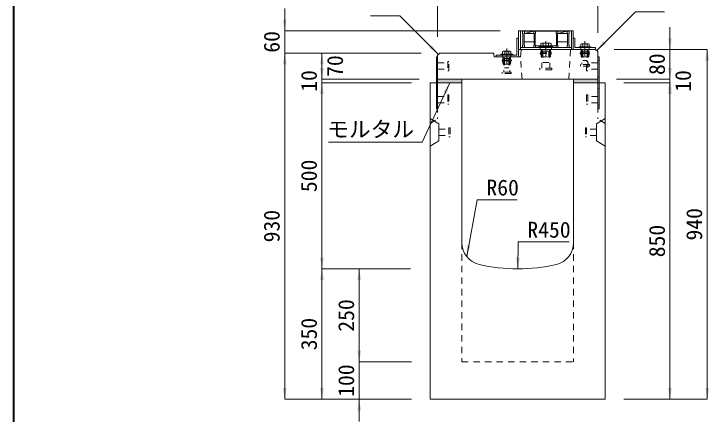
# Model space of a CAD drawing. Units: millimetres at full size. Extents: x -1934 to 78146, y -143454 to -112471.
# Drawn here: x 11546 to 13412, y -138122 to -137047 of the extents above; entities that cross this region are included whole.
import ezdxf
from ezdxf.enums import TextEntityAlignment as Align

# ---------------------------------------------------------------- set-up
doc = ezdxf.new("R2010")
doc.units = ezdxf.units.MM
doc.header["$LTSCALE"] = 23
for name, pattern in [('CHAIN', [18.5, 12, -1.5, 3.5, -1.5]), ('USER2', [1.35, 0.75, -0.6]), ('USER3', [1.35, 0.75, -0.6])]:
    doc.linetypes.add(name, pattern=pattern)
for name, color, linetype, lineweight in [('インサート', 92, 'USER2', 9), ('グレーチング', 7, 'Continuous', 9), ('ジョイント', 7, 'Continuous', 5), ('モルタル', 7, 'Continuous', 13), ('作業エリア', 11, 'Continuous', 13), ('受枠', 3, 'Continuous', 13), ('図枠', 7, 'Continuous', 5), ('寸法線', 7, 'Continuous', 13), ('引出線', 4, 'Continuous', 13), ('本体', 2, 'Continuous', 13), ('ｲﾝｻｰﾄ', 3, 'USER3', 5)]:
    doc.layers.add(name, color=color, linetype=linetype, lineweight=lineweight)
doc.layers.add('ハッチング_モルタル', color=30, linetype='Continuous')
doc.styles.add('ＭＳ ゴシック', font='')
doc.styles.get('ＭＳ ゴシック').set_extended_font_data('MS Gothic')

# ---------------------------------------------------------------- blocks, each defined once
blk = doc.blocks.new('filled_arrow')
at = {"color": 0, "linetype": 'Continuous', "lineweight": -2}
blk.add_solid([(7.5, 1.25), (0, 0), (7.5, -1.25)], dxfattribs=at)

msp = doc.modelspace()

# ---------------------------------------------------------------- hatches: boundary and pattern name
at = {"layer": 'ハッチング_モルタル'}
for points in [[(12683.15, -137221.87), (12683.15, -137231.87), (12748.15, -137231.87), (12748.15, -137221.87)], [(13048.15, -137221.87), (13048.15, -137231.87), (13113.15, -137231.87), (13113.15, -137221.87)]]:
    msp.add_hatch(color=256, dxfattribs=at).paths.add_polyline_path(points)

# ---------------------------------------------------------------- linework, layer by layer
at = {"layer": 'インサート', "linetype": 'Continuous'}
for p, q in [((12992.65, -137135.07), (12954.65, -137135.07)), ((12954.65, -137135.07), (12954.65, -137137.37)), ((12992.65, -137137.37), (12954.65, -137137.37)), ((12992.65, -137135.07), (12992.65, -137137.37)), ((13062.65, -137135.07), (13094.65, -137135.07)), ((13062.65, -137135.07), (13062.65, -137137.37)), ((13062.65, -137137.37), (13094.65, -137137.37)), ((13094.65, -137135.07), (13094.65, -137137.37)), ((12852.65, -137155.07), (12884.65, -137155.07)), ((12852.65, -137155.07), (12852.65, -137157.37)), ((12852.65, -137157.37), (12884.65, -137157.37)), ((12884.65, -137155.07), (12884.65, -137157.37))]:
    msp.add_line(p, q, dxfattribs=at)
at = {"layer": 'インサート', "linetype": 'Continuous', "lineweight": 13}
for p, q in [((12961.66, -137125.07), (12959.8, -137125.92)), ((12959.8, -137125.92), (12959.8, -137135.07)), ((12987.5, -137135.07), (12959.8, -137135.07)), ((12985.64, -137125.07), (12961.66, -137125.07)), ((12985.64, -137125.07), (12987.5, -137125.92)), ((12987.5, -137125.92), (12987.5, -137135.07)), ((13069.17, -137127.07), (13067.7, -137127.92)), ((13067.7, -137127.92), (13067.7, -137135.07)), ((13067.7, -137135.07), (13089.6, -137135.07)), ((13069.17, -137127.07), (13088.13, -137127.07)), ((13088.13, -137127.07), (13089.6, -137127.92)), ((13089.6, -137127.92), (13089.6, -137135.07)), ((12859.17, -137147.07), (12857.7, -137147.92)), ((12857.7, -137147.92), (12857.7, -137155.07)), ((12857.7, -137155.07), (12879.6, -137155.07)), ((12859.17, -137147.07), (12878.13, -137147.07)), ((12878.13, -137147.07), (12879.6, -137147.92)), ((12879.6, -137147.92), (12879.6, -137155.07))]:
    msp.add_line(p, q, dxfattribs=at)
at = {"layer": 'インサート'}
for p, q in [((12964.65, -137135.07), (12964.65, -137137.37)), ((12982.65, -137135.07), (12982.65, -137137.37)), ((13071.65, -137135.07), (13071.65, -137137.37)), ((13085.65, -137135.07), (13085.65, -137137.37)), ((12861.65, -137155.07), (12861.65, -137157.37)), ((12875.65, -137155.07), (12875.65, -137157.37)), ((12958.65, -137151.12), (12988.65, -137151.12)), ((12958.65, -137151.12), (12958.65, -137152.62)), ((12958.65, -137152.62), (12988.65, -137152.62)), ((12959.9, -137151.12), (12961.15, -137141.87)), ((12959.9, -137152.62), (12961.15, -137161.87)), ((12961.15, -137141.87), (12986.15, -137141.87)), ((12962.75, -137146.87), (12984.55, -137146.87)), ((12962.75, -137146.87), (12962.75, -137192.37)), ((12964.2, -137141.87), (12964.2, -137146.87)), ((12965.65, -137146.87), (12965.65, -137176.87)), ((12981.65, -137146.87), (12981.65, -137176.87)), ((12983.1, -137141.87), (12983.1, -137146.87)), ((12984.55, -137146.87), (12984.55, -137192.37)), ((12987.4, -137151.12), (12986.15, -137141.87)), ((12987.4, -137152.62), (12986.15, -137161.87)), ((12988.65, -137151.12), (12988.65, -137152.62)), ((13066.15, -137151.12), (13091.15, -137151.12)), ((13066.15, -137151.12), (13066.15, -137152.62)), ((13066.15, -137152.62), (13091.15, -137152.62)), ((13067.4, -137151.12), (13068.65, -137141.87)), ((13067.4, -137152.62), (13068.65, -137161.87)), ((13068.65, -137141.87), (13088.65, -137141.87)), ((13070.4, -137146.87), (13086.9, -137146.87)), ((13070.4, -137146.87), (13070.4, -137182.87)), ((13071.53, -137141.87), (13071.53, -137146.87)), ((13072.65, -137146.87), (13072.65, -137171.87)), ((13084.65, -137146.87), (13084.65, -137171.87)), ((13085.78, -137141.87), (13085.78, -137146.87)), ((13086.9, -137146.87), (13086.9, -137182.87)), ((13089.9, -137151.12), (13088.65, -137141.87)), ((13089.9, -137152.62), (13088.65, -137161.87)), ((13091.15, -137151.12), (13091.15, -137152.62)), ((12713.15, -137174.37), (12710.15, -137174.37)), ((12710.15, -137174.37), (12710.15, -137199.37)), ((12713.15, -137199.37), (12713.15, -137174.37)), ((12856.15, -137171.12), (12881.15, -137171.12)), ((12856.15, -137171.12), (12856.15, -137172.62)), ((12856.15, -137172.62), (12881.15, -137172.62)), ((12857.4, -137171.12), (12858.65, -137161.87)), ((12857.4, -137172.62), (12858.65, -137181.87)), ((12858.65, -137161.87), (12878.65, -137161.87)), ((12860.4, -137166.87), (12876.9, -137166.87)), ((12860.4, -137166.87), (12860.4, -137202.87)), ((12861.53, -137161.87), (12861.53, -137166.87)), ((12862.65, -137166.87), (12862.65, -137191.87)), ((12874.65, -137166.87), (12874.65, -137191.87)), ((12875.78, -137161.87), (12875.78, -137166.87)), ((12876.9, -137166.87), (12876.9, -137202.87)), ((12879.9, -137171.12), (12878.65, -137161.87)), ((12879.9, -137172.62), (12878.65, -137181.87)), ((12881.15, -137171.12), (12881.15, -137172.62)), ((12961.15, -137161.87), (12986.15, -137161.87)), ((12965.65, -137176.87), (12981.65, -137176.87)), ((13068.65, -137161.87), (13088.65, -137161.87)), ((13072.65, -137171.87), (13084.65, -137171.87)), ((13083.15, -137174.37), (13086.15, -137174.37)), ((13083.15, -137199.37), (13083.15, -137174.37)), ((13086.15, -137174.37), (13086.15, -137199.37)), ((12683.15, -137178.37), (12710.15, -137178.37)), ((12683.15, -137178.37), (12683.15, -137195.37)), ((12683.15, -137195.37), (12710.15, -137195.37)), ((12858.65, -137181.87), (12878.65, -137181.87)), ((12862.65, -137191.87), (12874.65, -137191.87)), ((12957.65, -137196.87), (12957.65, -137192.37)), ((12989.65, -137192.37), (12957.65, -137192.37)), ((12989.65, -137192.37), (12989.65, -137196.87)), ((13066.65, -137186.87), (13066.65, -137182.87)), ((13090.65, -137182.87), (13066.65, -137182.87)), ((13090.65, -137186.87), (13066.65, -137186.87)), ((13113.15, -137178.37), (13086.15, -137178.37)), ((13113.15, -137195.37), (13086.15, -137195.37)), ((13090.65, -137182.87), (13090.65, -137186.87)), ((13113.15, -137178.37), (13113.15, -137195.37)), ((12710.15, -137199.37), (12713.15, -137199.37)), ((12856.65, -137206.87), (12856.65, -137202.87)), ((12880.65, -137202.87), (12856.65, -137202.87)), ((12880.65, -137206.87), (12856.65, -137206.87)), ((12880.65, -137202.87), (12880.65, -137206.87)), ((12989.65, -137196.87), (12957.65, -137196.87)), ((13086.15, -137199.37), (13083.15, -137199.37))]:
    msp.add_line(p, q, dxfattribs=at)
at = {"layer": 'インサート', "linetype": 'Continuous', "lineweight": 5}
for p, q in [((12966.73, -137125.92), (12966.73, -137135.07)), ((12980.58, -137125.92), (12980.58, -137135.07)), ((13073.18, -137127.92), (13073.18, -137135.07)), ((13084.13, -137127.92), (13084.13, -137135.07)), ((12863.18, -137147.92), (12863.18, -137155.07)), ((12874.13, -137147.92), (12874.13, -137155.07))]:
    msp.add_line(p, q, dxfattribs=at)
for centre, radius, start, end in [((12963.26, -137132.58), 7.5, 62.50883, 117.49117), ((12973.65, -137153.81), 28.73, 76.05376, 103.94624), ((12984.04, -137132.58), 7.5, 62.50883, 117.49117), ((13070.44, -137131.92), 4.85, 55.61575, 124.38425), ((13078.65, -137145.19), 18.12, 72.41205, 107.58795), ((13086.86, -137131.92), 4.85, 55.61575, 124.38425), ((12860.44, -137151.92), 4.85, 55.61575, 124.38425), ((12868.65, -137165.19), 18.12, 72.41205, 107.58795), ((12876.86, -137151.92), 4.85, 55.61575, 124.38425)]:
    msp.add_arc(centre, radius, start, end, dxfattribs=at)
at = {"layer": 'グレーチング'}
for p, q in [((12911.15, -137093.37), (12911.15, -137099.37)), ((12911.15, -137093.37), (13036.15, -137093.37)), ((12911.15, -137099.37), (12912.15, -137100.37)), ((12912.15, -137100.37), (12912.15, -137130.37)), ((12916.15, -137099.37), (12915.15, -137100.37)), ((12915.15, -137100.37), (12915.15, -137130.37)), ((12916.15, -137093.37), (12916.15, -137099.37)), ((12916.15, -137099.37), (12941.15, -137093.37)), ((12916.15, -137099.37), (12941.15, -137099.37)), ((12941.15, -137093.37), (12941.15, -137099.37)), ((12941.15, -137099.37), (12942.15, -137100.37)), ((12942.15, -137100.37), (12942.15, -137130.37)), ((12946.15, -137099.37), (12945.15, -137100.37)), ((12945.15, -137100.37), (12945.15, -137130.37)), ((12946.15, -137093.37), (12946.15, -137099.37)), ((13001.15, -137093.37), (13001.15, -137099.37)), ((13001.15, -137099.37), (13002.15, -137100.37)), ((13002.15, -137100.37), (13002.15, -137130.37)), ((13006.15, -137099.37), (13005.15, -137100.37)), ((13005.15, -137100.37), (13005.15, -137130.37)), ((13006.15, -137099.37), (13031.15, -137093.37)), ((13006.15, -137093.37), (13006.15, -137099.37)), ((13006.15, -137099.37), (13031.15, -137099.37)), ((13031.15, -137093.37), (13031.15, -137099.37)), ((13031.15, -137099.37), (13032.15, -137100.37)), ((13032.15, -137100.37), (13032.15, -137130.37)), ((13036.15, -137099.37), (13035.15, -137100.37)), ((13035.15, -137100.37), (13035.15, -137130.37)), ((13036.15, -137093.37), (13036.15, -137099.37)), ((12942.15, -137121.37), (12915.15, -137121.37)), ((13032.15, -137121.37), (13005.15, -137121.37)), ((12911.15, -137131.37), (12912.15, -137130.37)), ((12911.15, -137137.37), (12911.15, -137131.37)), ((12911.15, -137137.37), (12916.15, -137137.37)), ((12916.15, -137131.37), (12915.15, -137130.37)), ((12916.15, -137137.37), (12916.15, -137131.37)), ((12941.15, -137131.37), (12942.15, -137130.37)), ((12941.15, -137137.37), (12941.15, -137131.37)), ((12941.15, -137137.37), (12946.15, -137137.37)), ((12946.15, -137131.37), (12945.15, -137130.37)), ((12946.15, -137137.37), (12946.15, -137131.37)), ((13001.15, -137132.87), (12946.15, -137132.87)), ((13001.15, -137131.37), (13002.15, -137130.37)), ((13001.15, -137137.37), (13001.15, -137131.37)), ((13001.15, -137137.37), (13006.15, -137137.37)), ((13006.15, -137131.37), (13005.15, -137130.37)), ((13006.15, -137137.37), (13006.15, -137131.37)), ((13031.15, -137131.37), (13032.15, -137130.37)), ((13031.15, -137137.37), (13031.15, -137131.37)), ((13031.15, -137137.37), (13036.15, -137137.37)), ((13036.15, -137131.37), (13035.15, -137130.37)), ((13036.15, -137137.37), (13036.15, -137131.37))]:
    msp.add_line(p, q, dxfattribs=at)
at = {"layer": 'ジョイント'}
for p, q in [((12679.95, -137161.87), (12683.15, -137161.87)), ((12679.95, -137161.87), (12679.95, -137301.87)), ((12683.15, -137161.87), (12683.15, -137301.87)), ((13113.15, -137161.87), (13116.35, -137161.87)), ((13113.15, -137161.87), (13113.15, -137301.87)), ((13116.35, -137161.87), (13116.35, -137301.87)), ((12679.95, -137301.87), (12683.15, -137301.87)), ((13113.15, -137301.87), (13116.35, -137301.87))]:
    msp.add_line(p, q, dxfattribs=at)
at = {"layer": 'ジョイント', "linetype": 'USER2'}
for p, q in [((12679.95, -137171.87), (12683.15, -137171.87)), ((13113.15, -137171.87), (13116.35, -137171.87)), ((12679.95, -137216.87), (12683.15, -137216.87)), ((13113.15, -137216.87), (13116.35, -137216.87)), ((12679.95, -137246.87), (12683.15, -137246.87)), ((13113.15, -137246.87), (13116.35, -137246.87)), ((12679.95, -137291.87), (12683.15, -137291.87)), ((13113.15, -137291.87), (13116.35, -137291.87))]:
    msp.add_line(p, q, dxfattribs=at)
at = {"layer": 'モルタル'}
for points in [[(12683.15, -137221.87), (12748.15, -137221.87), (12748.15, -137231.87), (12683.15, -137231.87)], [(13048.15, -137221.87), (13113.15, -137221.87), (13113.15, -137231.87), (13048.15, -137231.87)]]:
    msp.add_lwpolyline(points, close=True, dxfattribs=at)
at = {"layer": '作業エリア'}
for p, q in [((12830.69, -137151.87), (12833.15, -137151.87)), ((12833.15, -137151.87), (12833.63, -137154.29)), ((12907.77, -137144.43), (12908.15, -137141.87)), ((12908.15, -137141.87), (12910.73, -137141.87))]:
    msp.add_line(p, q, dxfattribs=at)
at = {"layer": '受枠'}
for p, q in [((12900.65, -137091.87), (13046.65, -137091.87)), ((12900.65, -137091.87), (12900.65, -137141.87)), ((12905.15, -137091.87), (12905.15, -137141.87)), ((13042.15, -137091.87), (13042.15, -137141.87)), ((13046.65, -137091.87), (13046.65, -137141.87)), ((12896.15, -137157.37), (12896.15, -137111.87)), ((12896.15, -137111.87), (12900.65, -137111.87)), ((12900.65, -137111.87), (12900.65, -137161.87)), ((13051.15, -137111.87), (13046.65, -137111.87)), ((13051.15, -137137.37), (13051.15, -137111.87)), ((12905.15, -137137.37), (13042.15, -137137.37)), ((13106.65, -137137.37), (13051.15, -137137.37)), ((13106.65, -137141.87), (13106.65, -137137.37)), ((12840.65, -137161.87), (12840.65, -137157.37)), ((12840.65, -137157.37), (12896.15, -137157.37)), ((12900.65, -137141.87), (13046.65, -137141.87)), ((13046.65, -137141.87), (13106.65, -137141.87)), ((12900.65, -137161.87), (12840.65, -137161.87))]:
    msp.add_line(p, q, dxfattribs=at)
at = {"layer": '受枠', "linetype": 'CHAIN'}
for p, q in [((12973.65, -137119.62), (12973.65, -137159.62)), ((13078.65, -137119.62), (13078.65, -137159.62)), ((12868.65, -137139.62), (12868.65, -137179.62))]:
    msp.add_line(p, q, dxfattribs=at)
at = {"layer": '受枠', "linetype": 'USER2'}
for p, q in [((12958.65, -137137.37), (12958.65, -137141.87)), ((12988.65, -137137.37), (12988.65, -137141.87)), ((13067.65, -137137.37), (13067.65, -137141.87)), ((13089.65, -137137.37), (13089.65, -137141.87)), ((12857.65, -137157.37), (12857.65, -137161.87)), ((12879.65, -137157.37), (12879.65, -137161.87))]:
    msp.add_line(p, q, dxfattribs=at)
at = {"layer": '図枠', "lineweight": 40}
msp.add_line((11545.54, -142187.98), (11545.54, -131107.98), dxfattribs=at)
at = {"layer": '寸法線'}
for p, q in [((12683.15, -137106.61), (12683.15, -136852.93)), ((12683.15, -137107.87), (12683.15, -136854.2)), ((13113.15, -137096.61), (13113.15, -136852.93)), ((13113.15, -137097.87), (13113.15, -136854.2)), ((13113.15, -137096.61), (13113.15, -136944.16)), ((13113.15, -137097.87), (13113.15, -136945.42)), ((12272.59, -137211.87), (12272.59, -137031.87)), ((13306.91, -137281.87), (13306.91, -137081.87)), ((13306.91, -137281.87), (13306.91, -137081.87)), ((12850.65, -137091.87), (12272.59, -137091.87)), ((12639.15, -137151.87), (12272.59, -137151.87)), ((12272.59, -138081.87), (12272.59, -137151.87)), ((12639.15, -137151.87), (12272.59, -137151.87)), ((12372.58, -137221.87), (12372.58, -137151.87)), ((12639.15, -137151.87), (12372.58, -137151.87)), ((13156.65, -137141.87), (13306.91, -137141.87)), ((13156.65, -137141.87), (13406.91, -137141.87)), ((13156.65, -137141.87), (13306.91, -137141.87)), ((13406.91, -138081.87), (13406.91, -137141.87)), ((12372.58, -137291.87), (12372.58, -137161.87)), ((13306.91, -137161.87), (13306.91, -137291.87)), ((13306.91, -137161.87), (13306.91, -137291.87)), ((12633.15, -137221.87), (12372.58, -137221.87)), ((12633.15, -137221.87), (12372.58, -137221.87)), ((12613.15, -137231.87), (12372.58, -137231.87)), ((12372.59, -137231.87), (12372.59, -137731.87)), ((12613.15, -137231.87), (12372.59, -137231.87)), ((13163.15, -137221.87), (13306.91, -137221.87)), ((13163.15, -137221.87), (13306.91, -137221.87)), ((13163.15, -137221.87), (13306.91, -137221.87)), ((13163.15, -137221.87), (13306.91, -137221.87)), ((13183.15, -137231.87), (13306.91, -137231.87)), ((13183.15, -137231.87), (13306.91, -137231.87)), ((13183.15, -137231.87), (13306.91, -137231.87)), ((13306.91, -138081.87), (13306.91, -137231.87)), ((12372.59, -138081.87), (12372.59, -137731.87)), ((12610.37, -137731.87), (12372.59, -137731.87)), ((12610.37, -137731.87), (12372.59, -137731.87)), ((12472.59, -137731.87), (12472.59, -137981.87)), ((12610.37, -137731.87), (12472.59, -137731.87)), ((12472.59, -137921.87), (12472.59, -138141.87)), ((12613.15, -137981.87), (12472.59, -137981.87)), ((12613.15, -137981.87), (12472.59, -137981.87)), ((12613.15, -138081.87), (12272.59, -138081.87)), ((12613.15, -138081.87), (12372.59, -138081.87)), ((12613.15, -138081.87), (12472.59, -138081.87)), ((13183.15, -138081.87), (13306.91, -138081.87)), ((13183.15, -138081.87), (13406.91, -138081.87))]:
    msp.add_line(p, q, dxfattribs=at)
at = {"layer": '引出線'}
for points in [[(13110.15, -137144.87), (13214.32, -137040.71), (13292.31, -137040.71)], [(12685.43, -137155.59), (12581.26, -137051.42), (12503.27, -137051.42)], [(12715.65, -137231.87), (12641.26, -137390.82), (12390.35, -137390.82)], [(12761.08, -137698.56), (12789.07, -137545.77), (12896.76, -137545.77)], [(12898.15, -137731.87), (12898.94, -137659.15), (13035.87, -137659.15)]]:
    msp.add_lwpolyline(points, dxfattribs=at)
at = {"layer": '本体'}
for p, q in [((12683.15, -137157.87), (12689.15, -137151.87)), ((12683.15, -137157.87), (12683.15, -137221.87)), ((12689.15, -137151.87), (12830.69, -137151.87)), ((12833.63, -137154.29), (12835.15, -137161.87)), ((12907.77, -137144.43), (12905.15, -137161.87)), ((12910.73, -137141.87), (13107.15, -137141.87)), ((13107.15, -137141.87), (13113.15, -137147.87)), ((13113.15, -137147.87), (13113.15, -137221.87)), ((12835.15, -137161.87), (12905.15, -137161.87)), ((12683.15, -137221.87), (13113.15, -137221.87)), ((12683.15, -137231.87), (12748.15, -137231.87)), ((13048.15, -137231.87), (13113.15, -137231.87))]:
    msp.add_line(p, q, dxfattribs=at)
at = {"layer": '本体', "linetype": 'USER2', "lineweight": 15}
for p, q in [((13035.15, -137221.87), (13040.15, -137141.87)), ((12910.15, -137221.87), (12905.15, -137161.87))]:
    msp.add_line(p, q, dxfattribs=at)
at = {"layer": '本体', "lineweight": 20}
for p, q in [((12663.15, -137231.87), (12663.15, -138081.87)), ((12748.15, -137231.87), (12663.15, -137231.87)), ((12748.15, -137661.35), (12748.15, -137231.87)), ((13048.15, -137661.55), (13048.15, -137231.87)), ((13133.15, -137231.87), (13048.15, -137231.87)), ((13133.15, -138081.87), (13133.15, -137231.87)), ((12663.15, -138081.87), (13133.15, -138081.87))]:
    msp.add_line(p, q, dxfattribs=at)
at = {"layer": '本体', "linetype": 'USER3', "lineweight": 5}
for p, q in [((12683.15, -137231.87), (12683.15, -137328.88)), ((13113.15, -137231.87), (13113.15, -137328.88)), ((12663.15, -137341.38), (12683.15, -137328.88)), ((13133.15, -137341.38), (13113.15, -137328.88))]:
    msp.add_line(p, q, dxfattribs=at)
at = {"layer": '本体', "lineweight": 5}
for p, q in [((12663.15, -137327.88), (12686.35, -137342.38)), ((12686.35, -137342.38), (12686.35, -137387.38)), ((13133.15, -137327.88), (13109.95, -137342.38)), ((13109.95, -137342.38), (13109.95, -137387.38)), ((12663.15, -137401.88), (12686.35, -137387.38)), ((13133.15, -137401.88), (13109.95, -137387.38))]:
    msp.add_line(p, q, dxfattribs=at)
at = {"layer": '本体', "linetype": 'USER3', "lineweight": 9}
for p, q in [((12748.15, -137661.35), (12748.15, -137981.87)), ((13048.15, -137661.55), (13048.15, -137981.87)), ((12748.15, -137981.87), (13048.15, -137981.87))]:
    msp.add_line(p, q, dxfattribs=at)
at = {"layer": '本体'}
for centre, start, end in [((12830.69, -137154.87), 11.30993, 90), ((12910.73, -137144.87), 90, 171.46923)]:
    msp.add_arc(centre, 3, start, end, dxfattribs=at)
at = {"layer": '本体', "lineweight": 20}
for centre, radius, start, end in [((12808.15, -137661.35), 60, 180, 256.65776), ((12988.15, -137661.35), 60, 283.34229, 0), ((12898.15, -137281.87), 450, 256.65776, 283.34229)]:
    msp.add_arc(centre, radius, start, end, dxfattribs=at)
at = {"layer": 'ｲﾝｻｰﾄ'}
for p, q in [((12683.15, -137268.37), (12710.15, -137268.37)), ((12710.15, -137264.38), (12710.15, -137289.37)), ((12710.15, -137264.38), (12713.15, -137264.38)), ((12713.15, -137264.38), (12713.15, -137289.37)), ((13083.15, -137264.38), (13083.15, -137289.37)), ((13086.15, -137264.38), (13083.15, -137264.38)), ((13086.15, -137264.38), (13086.15, -137289.37)), ((13113.15, -137268.37), (13086.15, -137268.37)), ((12683.15, -137285.38), (12710.15, -137285.38)), ((12710.15, -137289.37), (12713.15, -137289.37)), ((13086.15, -137289.37), (13083.15, -137289.37)), ((13113.15, -137285.38), (13086.15, -137285.38)), ((12686.35, -137356.38), (12713.35, -137356.38)), ((12686.35, -137356.38), (12686.35, -137373.38)), ((12713.35, -137352.38), (12713.35, -137377.38)), ((12713.35, -137352.38), (12716.35, -137352.38)), ((12716.35, -137352.38), (12716.35, -137377.38)), ((13079.95, -137352.38), (13079.95, -137377.38)), ((13082.95, -137352.38), (13079.95, -137352.38)), ((13082.95, -137352.38), (13082.95, -137377.38)), ((13109.95, -137356.38), (13082.95, -137356.38)), ((13109.95, -137356.38), (13109.95, -137373.38)), ((12686.35, -137373.38), (12713.35, -137373.38)), ((12713.35, -137377.38), (12716.35, -137377.38)), ((13082.95, -137377.38), (13079.95, -137377.38)), ((13109.95, -137373.38), (13082.95, -137373.38))]:
    msp.add_line(p, q, dxfattribs=at)

# ---------------------------------------------------------------- block references
at = {"layer": '寸法線', "xscale": 4, "yscale": 4}
for p, rotation in [((12272.59, -137091.87), 90), ((13306.91, -137141.87), 90), ((13306.91, -137141.87), 90), ((12272.59, -137151.87), 270), ((12272.59, -137151.87), 270), ((12372.58, -137151.87), 270), ((13406.91, -137141.87), 270), ((12372.58, -137221.87), 90), ((12372.58, -137221.87), 90), ((13306.91, -137221.87), 90), ((13306.91, -137221.87), 90), ((12372.58, -137231.87), 270), ((12372.59, -137231.87), 270), ((13306.91, -137221.87), 270), ((13306.91, -137221.87), 270), ((13306.91, -137231.87), 270), ((13306.91, -137231.87), 270), ((13306.91, -137231.87), 270), ((12372.59, -137731.87), 90), ((12372.59, -137731.87), 270), ((12472.59, -137731.87), 270), ((12472.59, -137981.87), 90), ((12472.59, -137981.87), 90), ((12272.59, -138081.87), 90), ((12372.59, -138081.87), 90), ((13306.91, -138081.87), 90), ((13406.91, -138081.87), 90), ((12472.59, -138081.87), 270)]:
    msp.add_blockref('filled_arrow', p, dxfattribs=dict(at, rotation=rotation))
at = {"layer": '引出線', "xscale": 4, "yscale": 4}
for p, rotation in [((13110.15, -137144.87), 45), ((12685.43, -137155.59), 135), ((12715.65, -137231.87), 244.9), ((12761.08, -137698.56), 79.6), ((12898.15, -137731.87), 89.4)]:
    msp.add_blockref('filled_arrow', p, dxfattribs=dict(at, rotation=rotation))

# ---------------------------------------------------------------- texts
at = {"layer": '寸法線', "style": 'ＭＳ ゴシック'}
for s, p in [('60', (12237.59, -137121.87)), ('80', (13271.91, -137181.87)), ('80', (13271.91, -137181.87)), ('70', (12407.58, -137186.87)), ('10', (12337.58, -137226.87)), ('10', (13341.91, -137226.87)), ('10', (13341.91, -137226.87)), ('500', (12337.59, -137481.87)), ('930', (12237.59, -137616.87)), ('940', (13371.91, -137611.87)), ('850', (13271.91, -137656.87)), ('250', (12437.59, -137856.87)), ('350', (12337.59, -137906.87)), ('100', (12437.59, -138031.87))]:
    msp.add_text(s, height=42.72, rotation=90, dxfattribs=at).set_placement(p, align=Align.MIDDLE_CENTER)
at = {"layer": '引出線', "style": 'ＭＳ ゴシック'}
msp.add_text('モルタル', height=42.72, dxfattribs=at).set_placement((12503.3, -137335.22), align=Align.TOP_CENTER)
for s, p in [('R60', (12814.07, -137491.77)), ('R450', (12923.94, -137605.15))]:
    msp.add_text(s, height=42.72, dxfattribs=at).set_placement(p, align=Align.TOP_LEFT)

doc.saveas('drawing.dxf')
